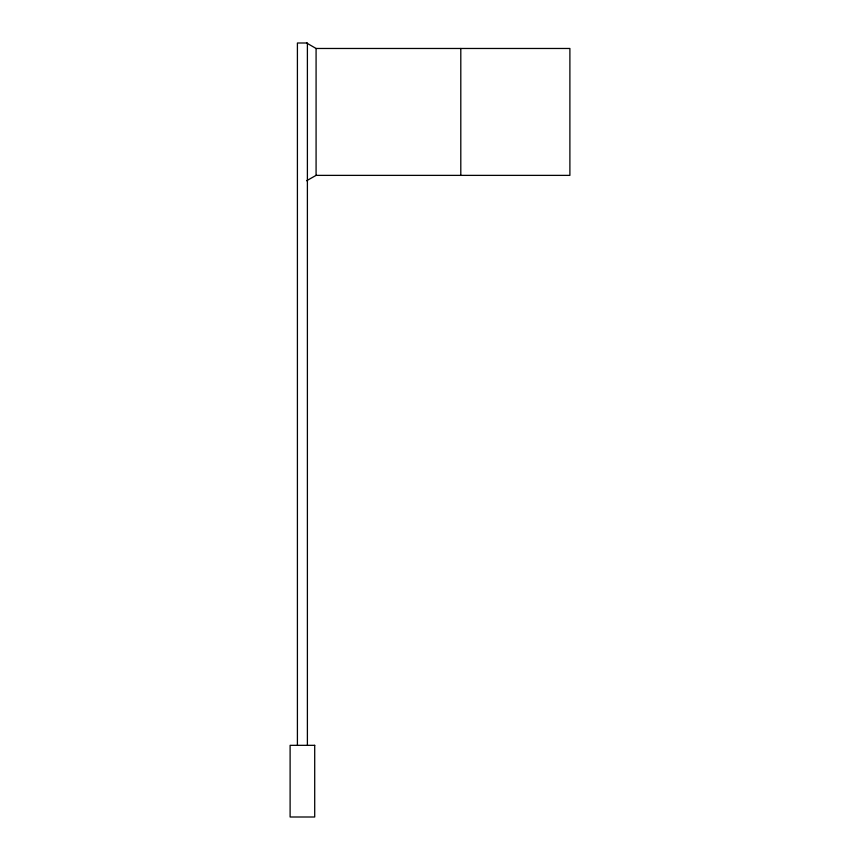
<?xml version="1.0" encoding="UTF-8"?>
<svg xmlns="http://www.w3.org/2000/svg" width="860" height="860" viewBox="0 0 860 860"><rect width="100%" height="100%" fill="white"/><g stroke="black" fill="none" stroke-linecap="round" stroke-linejoin="round"><path stroke-width="1.29" d="M306.612 180.74L316.082 175.375L569.89 175.375L569.89 48.472L316.082 48.472L306.612 43M460.799 48.472L460.799 175.375M316.082 48.472L316.082 175.375M307.396 745.33L307.396 43L297.41 43L297.41 745.33M314.706 745.33L290.11 745.33L290.11 817L314.706 817L314.706 745.33"/></g></svg>
